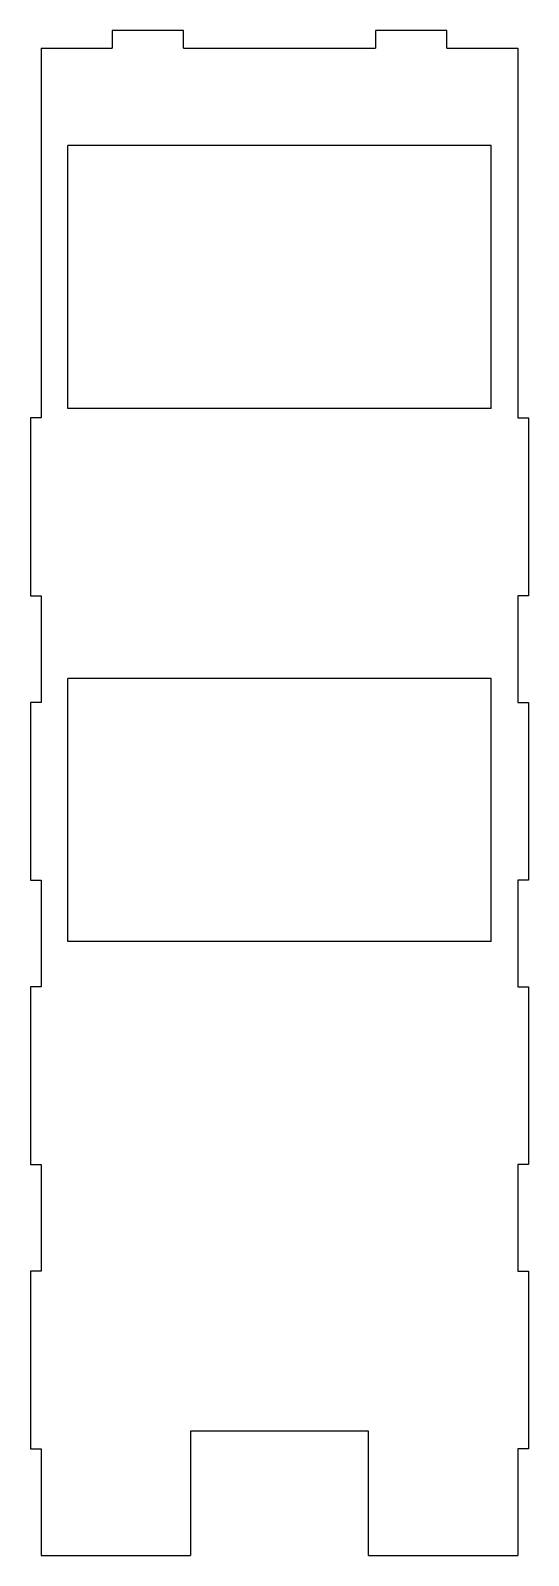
# Model space of a CAD drawing. Header units: millimetres. Extents: x -70 to 70, y -384 to 45.
import ezdxf

# ---------------------------------------------------------------- set-up
doc = ezdxf.new("R2010")
doc.units = ezdxf.units.MM

msp = doc.modelspace()

# ---------------------------------------------------------------- linework, layer by layer
at = {"color": 7, "linetype": 'Continuous', "lineweight": 25}
for p, q in [((-47, 45), (-47, 40)), ((-27, 45), (-47, 45)), ((-27, 40), (-27, 45)), ((47, 45), (27, 45)), ((27, 45), (27, 40)), ((47, 40), (47, 45)), ((-67, 40), (-67, -64)), ((-67, 40), (-47, 40)), ((-27, 40), (27, 40)), ((47, 40), (67, 40)), ((67, 40), (67, -64)), ((59.5, 12.62), (-59.5, 12.62)), ((-59.5, -61.38), (-59.5, 12.62)), ((59.5, -61.38), (59.5, 12.62)), ((-70, -64), (-70, -114)), ((-67, -64), (-70, -64)), ((59.5, -61.38), (-59.5, -61.38)), ((67, -64), (70, -64)), ((70, -64), (70, -114)), ((-70, -114), (-67, -114)), ((-67, -114), (-67, -144)), ((70, -114), (67, -114)), ((67, -114), (67, -144)), ((59.5, -137.32), (-59.5, -137.32)), ((-59.5, -211.32), (-59.5, -137.32)), ((59.5, -211.32), (59.5, -137.32)), ((-70, -144), (-70, -194)), ((-67, -144), (-70, -144)), ((67, -144), (70, -144)), ((70, -144), (70, -194)), ((-70, -194), (-67, -194)), ((-67, -194), (-67, -224)), ((70, -194), (67, -194)), ((67, -194), (67, -224)), ((59.5, -211.32), (-59.5, -211.32)), ((-70, -224), (-70, -274)), ((-67, -224), (-70, -224)), ((67, -224), (70, -224)), ((70, -224), (70, -274)), ((-70, -274), (-67, -274)), ((-67, -274), (-67, -304)), ((70, -274), (67, -274)), ((67, -274), (67, -304)), ((-70, -304), (-70, -354)), ((-67, -304), (-70, -304)), ((67, -304), (70, -304)), ((70, -304), (70, -354)), ((25, -349), (-25, -349)), ((-25, -349), (-25, -384)), ((25, -384), (25, -349)), ((-70, -354), (-67, -354)), ((-67, -354), (-67, -384)), ((70, -354), (67, -354)), ((67, -354), (67, -384)), ((-67, -384), (-25, -384)), ((25, -384), (67, -384))]:
    msp.add_line(p, q, dxfattribs=at)

doc.saveas('drawing.dxf')
